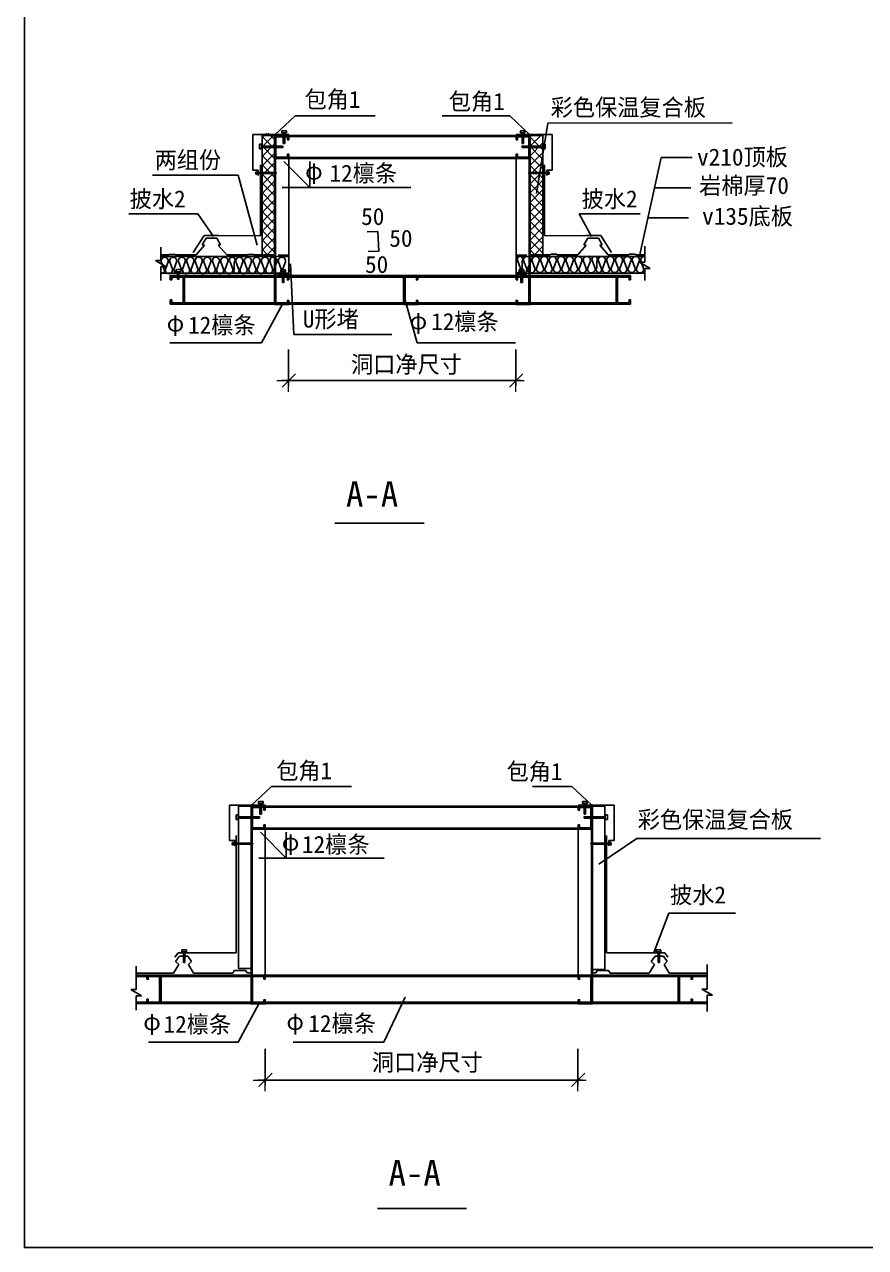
# Model space of a CAD drawing. Header units: metres. Extents: x 675 to 925, y 353 to 656.
# Drawn here: x 675 to 793.2, y 352.8 to 524.7 of the extents above; entities that cross this region are included whole.
import ezdxf

# ---------------------------------------------------------------- set-up
doc = ezdxf.new("R2010")
doc.units = ezdxf.units.M
for name, color, linetype in [('BIAO', 7, 'Continuous'), ('Q', 4, 'Continuous'), ('T330', 210, 'Continuous'), ('TU', 1, 'Continuous')]:
    doc.layers.add(name, color=color, linetype=linetype)

# ---------------------------------------------------------------- blocks, each defined once
blk = doc.blocks.new('DIM')
at = {"lineweight": 15}
for p, q in [((-2.14, 0), (1.52, 0)), ((0, -2.05), (0, 2.09))]:
    blk.add_line(p, q, dxfattribs=at)
blk.add_lwpolyline([(-1.16, -1.2), (1.28, 1.23)])

msp = doc.modelspace()

# ---------------------------------------------------------------- linework, layer by layer
for p, q in [((708.44, 508.85), (709.02, 509.43)), ((708.44, 507.52), (710.19, 509.27)), ((710.19, 508.46), (709.22, 509.43)), ((746.02, 507.52), (747.77, 509.27)), ((710.19, 507.14), (708.44, 508.89)), ((708.44, 506.2), (710.19, 507.95)), ((710.19, 505.81), (708.44, 507.56)), ((747.77, 507.14), (746.02, 508.89)), ((746.02, 506.2), (747.77, 507.95)), ((747.77, 505.81), (746.02, 507.56)), ((708.44, 504.87), (710.19, 506.62)), ((710.19, 504.49), (708.44, 506.24)), ((746.02, 504.87), (747.77, 506.62)), ((747.77, 504.49), (746.02, 506.24)), ((708.44, 503.55), (710.19, 505.3)), ((710.19, 503.16), (708.44, 504.91)), ((708.44, 502.22), (710.19, 503.97)), ((746.02, 503.55), (747.77, 505.3)), ((747.77, 503.16), (746.02, 504.91)), ((746.02, 502.22), (747.77, 503.97)), ((710.19, 501.83), (708.44, 503.58)), ((708.44, 500.96), (710.19, 502.71)), ((710.19, 500.58), (708.44, 502.33)), ((747.77, 501.83), (746.02, 503.58)), ((746.02, 500.96), (747.77, 502.71)), ((747.77, 500.58), (746.02, 502.33)), ((708.44, 499.64), (710.19, 501.39)), ((710.19, 499.25), (708.44, 501)), ((746.02, 499.64), (747.77, 501.39)), ((747.77, 499.25), (746.02, 501)), ((708.44, 498.31), (710.19, 500.06)), ((710.19, 497.92), (708.44, 499.67)), ((708.44, 496.98), (710.19, 498.73)), ((746.02, 498.31), (747.77, 500.06)), ((747.77, 497.92), (746.02, 499.67)), ((746.02, 496.98), (747.77, 498.73)), ((710.19, 496.6), (708.44, 498.35)), ((708.44, 495.66), (710.19, 497.41)), ((710.19, 495.27), (708.44, 497.02)), ((747.77, 496.6), (746.02, 498.35)), ((746.02, 495.66), (747.77, 497.41)), ((747.77, 495.27), (746.02, 497.02)), ((708.44, 494.33), (710.19, 496.08)), ((710.19, 493.95), (708.44, 495.7)), ((746.02, 494.33), (747.77, 496.08)), ((747.77, 493.95), (746.02, 495.7)), ((708.44, 493.01), (710.19, 494.76)), ((710.19, 492.62), (708.44, 494.37)), ((746.02, 493.01), (747.77, 494.76)), ((747.77, 492.62), (746.02, 494.37)), ((709.06, 492.42), (708.44, 493.04)), ((709.18, 492.42), (710.19, 493.43)), ((746.64, 492.42), (746.02, 493.04)), ((746.77, 492.42), (747.77, 493.43)), ((694.2, 491.36), (694.57, 490.33)), ((695.17, 491.32), (694.79, 490.3)), ((695.4, 491.32), (695.77, 490.3)), ((696.37, 491.32), (696.02, 490.35)), ((696.61, 491.36), (696.99, 490.33)), ((697.59, 491.32), (697.21, 490.3)), ((697.81, 491.32), (698.19, 490.3)), ((698.78, 491.32), (698.41, 490.3)), ((698.97, 491.41), (699.36, 490.33)), ((699.96, 491.32), (699.58, 490.3)), ((700.18, 491.32), (700.56, 490.3)), ((701.16, 491.32), (700.8, 490.35)), ((701.39, 491.41), (701.78, 490.33)), ((702.37, 491.32), (702, 490.3)), ((702.6, 491.32), (702.98, 490.3)), ((703.57, 491.32), (703.2, 490.3)), ((703.89, 491.32), (704.27, 490.3)), ((704.48, 491.32), (704.48, 490.3)), ((704.7, 491.36), (705.08, 490.33)), ((705.67, 491.32), (705.29, 490.3)), ((705.9, 491.32), (706.27, 490.3)), ((706.88, 491.32), (706.52, 490.35)), ((707.12, 491.36), (707.49, 490.33)), ((708.09, 491.32), (707.71, 490.3)), ((708.31, 491.32), (708.69, 490.3)), ((709.29, 491.32), (708.91, 490.3)), ((709.47, 491.41), (709.86, 490.33)), ((710.46, 491.32), (710.08, 490.3)), ((710.69, 491.32), (711.06, 490.3)), ((711.66, 491.32), (711.31, 490.35)), ((744.35, 491.43), (744.73, 490.4)), ((744.94, 491.43), (744.95, 490.4)), ((745.16, 491.47), (745.54, 490.44)), ((746.13, 491.43), (745.76, 490.4)), ((746.36, 491.43), (746.74, 490.4)), ((747.34, 491.43), (746.98, 490.45)), ((747.58, 491.47), (747.96, 490.44)), ((748.55, 491.43), (748.17, 490.4)), ((748.78, 491.43), (749.16, 490.4)), ((749.75, 491.43), (749.37, 490.4)), ((749.93, 491.51), (750.33, 490.44)), ((750.92, 491.43), (750.55, 490.4)), ((751.15, 491.43), (751.53, 490.4)), ((752.13, 491.43), (751.77, 490.45)), ((752.35, 491.51), (752.75, 490.44)), ((753.34, 491.43), (752.96, 490.4)), ((753.57, 491.43), (753.94, 490.4)), ((754.54, 491.43), (754.16, 490.4)), ((754.86, 491.43), (755.23, 490.4)), ((755.44, 491.43), (755.45, 490.4)), ((755.67, 491.47), (756.04, 490.44)), ((756.64, 491.43), (756.26, 490.4)), ((756.86, 491.43), (757.24, 490.4)), ((757.84, 491.43), (757.48, 490.45)), ((758.08, 491.47), (758.46, 490.44)), ((759.05, 491.43), (758.68, 490.4)), ((759.28, 491.43), (759.66, 490.4)), ((760.25, 491.43), (759.87, 490.4)), ((760.44, 491.51), (760.83, 490.44)), ((761.42, 491.43), (761.05, 490.4)), ((761.65, 491.43), (762.03, 490.4)), ((712.1, 479.02), (712.1, 473.88)), ((744.06, 479.02), (744.06, 473.88)), ((711.1, 474.62), (744.72, 474.62)), ((708.8, 380.71), (708.8, 375.56)), ((752.78, 380.71), (752.78, 375.56)), ((707.8, 376.31), (753.45, 376.31))]:
    msp.add_line(p, q)
msp.add_lwpolyline([(674.97, 655.95), (925.27, 655.95), (925.27, 352.76), (674.97, 352.76)], close=True)
for centre, radius, start, end in [((694.68, 491.47), 0.51, 341.69, 198.31), ((695.88, 491.47), 0.51, 341.69, 198.31), ((697.1, 491.47), 0.51, 341.69, 198.31), ((698.3, 491.47), 0.51, 336.05, 198.31), ((699.47, 491.47), 0.51, 341.69, 186.66), ((700.67, 491.47), 0.51, 341.69, 198.31), ((701.89, 491.47), 0.51, 341.69, 186.66), ((703.09, 491.47), 0.51, 341.69, 198.31), ((704.18, 491.58), 0.4, 317, 223), ((705.18, 491.47), 0.51, 341.69, 198.31), ((706.38, 491.47), 0.51, 341.69, 198.31), ((707.6, 491.47), 0.51, 341.69, 198.31), ((708.8, 491.47), 0.51, 336.05, 198.31), ((709.97, 491.47), 0.51, 341.69, 186.66), ((711.17, 491.47), 0.51, 341.69, 198.31), ((744.65, 491.68), 0.4, 317, 223), ((745.65, 491.57), 0.51, 341.69, 198.31), ((746.85, 491.57), 0.51, 341.69, 198.31), ((748.07, 491.57), 0.51, 341.69, 198.31), ((749.26, 491.57), 0.51, 336.05, 198.31), ((750.44, 491.57), 0.51, 341.69, 186.66), ((751.64, 491.57), 0.51, 341.69, 198.31), ((752.85, 491.57), 0.51, 341.69, 186.66), ((754.05, 491.57), 0.51, 341.69, 198.31), ((755.15, 491.68), 0.4, 317, 223), ((756.15, 491.57), 0.51, 341.69, 198.31), ((757.35, 491.57), 0.51, 341.69, 198.31), ((758.57, 491.57), 0.51, 341.69, 198.31), ((759.77, 491.57), 0.51, 336.05, 198.31), ((760.94, 491.57), 0.51, 341.69, 186.66), ((762.14, 491.57), 0.51, 85.05, 198.31), ((694.27, 490.09), 0.39, 245.38, 40.82), ((695.28, 490.17), 0.51, 164.04, 15.96), ((696.5, 490.21), 0.51, 164.04, 15.96), ((697.7, 490.17), 0.51, 164.04, 15.96), ((698.87, 490.21), 0.51, 164.04, 15.96), ((700.07, 490.17), 0.51, 164.04, 15.96), ((701.29, 490.21), 0.51, 164.04, 15.96), ((702.49, 490.17), 0.51, 164.04, 15.96), ((703.69, 490.17), 0.51, 164.04, 292.19), ((703.76, 490.17), 0.51, 278.21, 15.96), ((704.78, 490.09), 0.39, 139.18, 40.82), ((705.78, 490.17), 0.51, 164.04, 15.96), ((707, 490.21), 0.51, 164.04, 15.96), ((708.2, 490.17), 0.51, 164.04, 15.96), ((709.37, 490.21), 0.51, 164.04, 15.96), ((710.57, 490.17), 0.51, 164.04, 15.96), ((711.79, 490.21), 0.51, 164.04, 15.96), ((744.22, 490.28), 0.51, 278.21, 15.96), ((745.24, 490.2), 0.39, 139.18, 40.82), ((746.25, 490.28), 0.51, 164.04, 15.96), ((747.47, 490.32), 0.51, 164.04, 15.96), ((748.66, 490.28), 0.51, 164.04, 15.96), ((749.84, 490.32), 0.51, 164.04, 15.96), ((751.04, 490.28), 0.51, 164.04, 15.96), ((752.25, 490.32), 0.51, 164.04, 15.96), ((753.45, 490.28), 0.51, 164.04, 15.96), ((754.65, 490.28), 0.51, 164.04, 292.19), ((754.72, 490.28), 0.51, 278.21, 15.96), ((755.74, 490.2), 0.39, 139.18, 40.82), ((756.75, 490.28), 0.51, 164.04, 15.96), ((757.97, 490.32), 0.51, 164.04, 15.96), ((759.17, 490.28), 0.51, 164.04, 15.96), ((760.34, 490.32), 0.51, 164.04, 15.96), ((761.54, 490.28), 0.51, 164.04, 15.96)]:
    msp.add_arc(centre, radius, start, end)
at = {"layer": 'BIAO'}
for p, q in [((710.15, 509.15), (713.02, 511.84)), ((713.02, 511.84), (724.28, 511.84)), ((743.22, 511.84), (733.7, 511.84)), ((746.09, 509.15), (743.22, 511.84)), ((746.99, 500.91), (748.56, 510.83)), ((748.56, 510.83), (774.49, 510.84)), ((707.09, 504.23), (707.09, 509.23)), ((707.09, 509.23), (712.16, 509.23)), ((710.14, 509.09), (708.39, 509.09)), ((708.39, 509.09), (708.39, 492.08)), ((710.14, 492.08), (710.14, 509.09)), ((712.14, 509.09), (744.1, 509.09)), ((712.14, 508.94), (744.1, 508.94)), ((749.15, 509.23), (744.1, 509.23)), ((746.1, 492.08), (746.1, 509.09)), ((746.1, 509.09), (747.85, 509.09)), ((747.85, 509.09), (747.85, 492.08)), ((749.15, 504.23), (749.15, 509.23)), ((710.29, 489.38), (710.29, 505.84)), ((712.14, 505.99), (744.1, 505.99)), ((712.14, 489.38), (712.14, 505.84)), ((712.14, 505.84), (744.1, 505.84)), ((744.1, 489.38), (744.1, 505.84)), ((745.95, 489.38), (745.95, 505.84)), ((761.46, 492.12), (764.5, 505.98)), ((764.51, 505.98), (768.87, 505.98)), ((707.84, 504.23), (707.09, 504.23)), ((707.84, 503.48), (707.84, 504.23)), ((708.14, 504.94), (708.14, 494.99)), ((710.14, 492.08), (710.14, 505.34)), ((711.44, 505.41), (715.08, 501.77)), ((715.08, 501.77), (715.08, 505.41)), ((746.1, 492.08), (746.1, 505.34)), ((748.1, 504.94), (748.1, 494.99)), ((748.4, 503.48), (748.4, 504.23)), ((748.4, 504.23), (749.15, 504.23)), ((705.03, 503.52), (692.96, 503.52)), ((707.68, 493.66), (705.03, 503.52)), ((711.23, 501.77), (715.08, 501.77)), ((715.08, 501.77), (729.3, 501.77)), ((763.56, 501.74), (768.67, 501.74)), ((699.36, 498.08), (689.63, 498.08)), ((701.55, 494.88), (699.36, 498.08)), ((752.98, 498.08), (761.56, 498.08)), ((754.69, 494.88), (752.98, 498.08)), ((762.69, 497.49), (768.35, 497.49)), ((724.67, 495.61), (723.17, 495.53)), ((724.81, 492.84), (724.67, 495.61)), ((700.24, 495.01), (698.71, 492.64)), ((702.31, 495.01), (700.24, 495.01)), ((708.14, 494.99), (702.31, 495.01)), ((748.1, 494.99), (753.93, 495.01)), ((753.93, 495.01), (756, 495.01)), ((756, 495.01), (757.53, 492.64)), ((762.2, 493.51), (762.2, 491.26)), ((712.16, 492.08), (694.12, 492.08)), ((694.15, 493.37), (694.15, 491.51)), ((708.39, 492.08), (710.14, 492.08)), ((710.14, 489.38), (710.14, 492.08)), ((712.14, 492.25), (710.64, 492.25)), ((712.14, 489.48), (712.14, 492.25)), ((712.16, 492.08), (712.16, 489.75)), ((723.32, 492.76), (724.81, 492.84)), ((744.1, 489.48), (744.1, 492.25)), ((744.1, 492.25), (745.6, 492.25)), ((744.13, 489.75), (744.13, 492.08)), ((746.1, 489.38), (746.1, 492.08)), ((747.85, 492.08), (746.1, 492.08)), ((693.4, 491.51), (694.89, 490.64)), ((694.15, 491.51), (693.4, 491.51)), ((694.89, 490.64), (694.15, 490.64)), ((694.15, 490.64), (694.15, 488.69)), ((712.36, 491.06), (712.86, 481.13)), ((761.44, 491.26), (762.94, 490.39)), ((762.2, 491.26), (761.44, 491.26)), ((762.94, 490.39), (762.2, 490.39)), ((762.2, 490.39), (762.2, 488.71)), ((712.16, 489.75), (694.12, 489.75)), ((697.47, 489.38), (758.18, 489.38)), ((697.47, 489.18), (758.18, 489.18)), ((710.64, 489.48), (712.14, 489.48)), ((745.6, 489.48), (744.1, 489.48)), ((744.13, 489.75), (762.17, 489.75)), ((697.47, 485.58), (758.18, 485.58)), ((697.47, 485.38), (758.18, 485.38)), ((711.29, 485.45), (708.3, 479.96)), ((728.43, 486.27), (730.2, 479.96)), ((708.3, 479.96), (695.43, 479.96)), ((712.86, 481.13), (726.63, 481.13)), ((730.2, 479.96), (744.03, 479.96)), ((718.62, 454.61), (731.17, 454.61)), ((706.85, 414.88), (709.72, 417.57)), ((709.72, 417.57), (720.95, 417.57)), ((751.95, 417.57), (746.39, 417.57)), ((754.82, 414.88), (751.95, 417.57)), ((703.79, 409.96), (703.79, 414.96)), ((703.79, 414.96), (708.86, 414.96)), ((706.84, 414.82), (705.09, 414.82)), ((705.09, 414.82), (705.09, 391.98)), ((706.84, 391.98), (706.84, 414.82)), ((708.84, 414.82), (752.83, 414.82)), ((708.84, 414.67), (752.83, 414.67)), ((757.87, 414.96), (752.83, 414.96)), ((754.83, 391.84), (754.83, 414.82)), ((754.83, 414.82), (756.58, 414.82)), ((756.58, 414.82), (756.58, 391.84)), ((757.87, 409.96), (757.87, 414.96)), ((706.84, 391.98), (706.84, 411.07)), ((706.99, 391.07), (706.99, 411.57)), ((708.14, 411.14), (711.78, 407.5)), ((708.84, 411.72), (752.83, 411.72)), ((708.84, 391.07), (708.84, 411.57)), ((708.84, 411.57), (752.83, 411.57)), ((711.78, 407.5), (711.78, 411.14)), ((752.83, 391.07), (752.83, 411.57)), ((754.68, 391.07), (754.68, 411.57)), ((754.83, 391.84), (754.83, 411.07)), ((704.54, 409.96), (703.79, 409.96)), ((704.54, 409.21), (704.54, 409.96)), ((704.76, 410.67), (704.76, 394.18)), ((755.72, 406.64), (761.08, 410.28)), ((756.82, 410.67), (756.82, 394.18)), ((757.12, 409.21), (757.12, 409.96)), ((757.12, 409.96), (757.87, 409.96)), ((761.08, 410.28), (786.88, 410.28)), ((707.93, 407.5), (711.78, 407.5)), ((711.78, 407.5), (725.53, 407.5)), ((763.41, 394.08), (765.6, 399.77)), ((765.6, 399.77), (774.93, 399.77)), ((696.58, 394.2), (696.13, 393.58)), ((698.92, 394.2), (696.58, 394.2)), ((704.76, 394.18), (698.92, 394.2)), ((756.82, 394.18), (762.66, 394.2)), ((762.66, 394.2), (765, 394.2)), ((765, 394.2), (765.45, 393.58)), ((690.67, 392.32), (690.67, 389.03)), ((770.97, 392.57), (770.97, 389.1)), ((690.72, 391.07), (770.85, 391.07)), ((690.72, 390.87), (770.85, 390.87)), ((705.09, 391.98), (706.84, 391.98)), ((706.84, 391.07), (706.84, 391.98)), ((754.83, 391.07), (754.83, 391.84)), ((756.58, 391.84), (754.83, 391.84)), ((689.91, 389.03), (691.41, 388.16)), ((690.67, 389.03), (689.91, 389.03)), ((770.22, 389.1), (771.71, 388.23)), ((770.97, 389.1), (770.22, 389.1)), ((691.41, 388.16), (690.67, 388.16)), ((690.67, 388.16), (690.67, 386.12)), ((690.72, 387.27), (770.85, 387.27)), ((690.72, 387.07), (770.85, 387.07)), ((707.99, 387.13), (705, 381.65)), ((728.5, 387.95), (725.51, 381.65)), ((771.71, 388.23), (770.97, 388.23)), ((770.97, 388.23), (770.97, 385.96)), ((705, 381.65), (692.39, 381.65)), ((725.51, 381.65), (712.77, 381.65)), ((724.6, 358.26), (737.15, 358.26))]:
    msp.add_line(p, q, dxfattribs=at)
for points in [[(712.14, 508.49), (711.94, 508.49), (711.94, 508.89), (710.34, 508.89), (710.34, 506.04), (711.94, 506.04), (711.94, 506.44), (712.14, 506.44), (712.14, 505.84), (710.14, 505.84), (710.14, 509.09), (712.14, 509.09)], [(744.1, 508.49), (744.3, 508.49), (744.3, 508.89), (745.9, 508.89), (745.9, 506.04), (744.3, 506.04), (744.3, 506.44), (744.1, 506.44), (744.1, 505.84), (746.1, 505.84), (746.1, 509.09), (744.1, 509.09)], [(695.47, 488.78), (695.67, 488.78), (695.67, 489.18), (697.27, 489.18), (697.27, 485.58), (695.67, 485.58), (695.67, 485.98), (695.47, 485.98), (695.47, 485.38), (697.47, 485.38), (697.47, 489.38), (695.47, 489.38)], [(712.14, 488.78), (711.94, 488.78), (711.94, 489.18), (710.34, 489.18), (710.34, 485.51), (711.94, 485.51), (711.94, 485.91), (712.14, 485.91), (712.14, 485.31), (710.14, 485.31), (710.14, 489.38), (712.14, 489.38)], [(730.28, 488.78), (730.08, 488.78), (730.08, 489.18), (728.48, 489.18), (728.48, 485.51), (730.08, 485.51), (730.08, 485.91), (730.28, 485.91), (730.28, 485.31), (728.28, 485.31), (728.28, 489.38), (730.28, 489.38)], [(744.1, 488.78), (744.3, 488.78), (744.3, 489.18), (745.9, 489.18), (745.9, 485.51), (744.3, 485.51), (744.3, 485.91), (744.1, 485.91), (744.1, 485.31), (746.1, 485.31), (746.1, 489.38), (744.1, 489.38)], [(760.18, 488.78), (759.98, 488.78), (759.98, 489.18), (758.38, 489.18), (758.38, 485.58), (759.98, 485.58), (759.98, 485.98), (760.18, 485.98), (760.18, 485.38), (758.18, 485.38), (758.18, 489.38), (760.18, 489.38)], [(708.84, 414.22), (708.64, 414.22), (708.64, 414.62), (707.04, 414.62), (707.04, 411.77), (708.64, 411.77), (708.64, 412.17), (708.84, 412.17), (708.84, 411.57), (706.84, 411.57), (706.84, 414.82), (708.84, 414.82)], [(752.83, 414.22), (753.03, 414.22), (753.03, 414.62), (754.63, 414.62), (754.63, 411.77), (753.03, 411.77), (753.03, 412.17), (752.83, 412.17), (752.83, 411.57), (754.83, 411.57), (754.83, 414.82), (752.83, 414.82)], [(692.18, 390.47), (692.38, 390.47), (692.38, 390.87), (693.98, 390.87), (693.98, 387.27), (692.38, 387.27), (692.38, 387.67), (692.18, 387.67), (692.18, 387.07), (694.18, 387.07), (694.18, 391.07), (692.18, 391.07)], [(708.84, 390.47), (708.64, 390.47), (708.64, 390.87), (707.04, 390.87), (707.04, 387.2), (708.64, 387.2), (708.64, 387.6), (708.84, 387.6), (708.84, 387), (706.84, 387), (706.84, 391.07), (708.84, 391.07)], [(752.83, 390.47), (753.03, 390.47), (753.03, 390.87), (754.63, 390.87), (754.63, 387.2), (753.03, 387.2), (753.03, 387.6), (752.83, 387.6), (752.83, 387), (754.83, 387), (754.83, 391.07), (752.83, 391.07)], [(768.9, 390.47), (768.7, 390.47), (768.7, 390.87), (767.1, 390.87), (767.1, 387.27), (768.7, 387.27), (768.7, 387.67), (768.9, 387.67), (768.9, 387.07), (766.9, 387.07), (766.9, 391.07), (768.9, 391.07)]]:
    msp.add_lwpolyline(points, close=True, dxfattribs=at)
msp.add_lwpolyline([(744.13, 492.08), (762.17, 492.08)], dxfattribs=at)
at = {"layer": 'T330'}
for p, q in [((711.17, 509.75), (711.17, 509.46)), ((711.82, 509.75), (711.17, 509.75)), ((711.17, 509.46), (711.82, 509.46)), ((711.37, 509.46), (711.37, 507.96)), ((711.57, 509.46), (711.57, 507.96)), ((711.82, 509.46), (711.82, 509.75)), ((744.7, 509.46), (744.7, 509.75)), ((744.7, 509.75), (745.35, 509.75)), ((745.35, 509.46), (744.7, 509.46)), ((744.96, 509.46), (744.95, 507.96)), ((745.16, 509.46), (745.15, 507.96)), ((745.35, 509.75), (745.35, 509.46)), ((708.32, 507.85), (708.03, 507.85)), ((708.03, 507.85), (708.03, 507.2)), ((708.03, 507.2), (708.32, 507.2)), ((708.32, 507.2), (708.32, 507.85)), ((708.32, 507.59), (711.3, 507.6)), ((708.32, 507.39), (711.3, 507.4)), ((711.3, 507.6), (711.3, 507.4)), ((711.57, 507.96), (711.37, 507.96)), ((747.92, 507.59), (744.93, 507.6)), ((744.93, 507.6), (744.94, 507.4)), ((747.92, 507.39), (744.94, 507.4)), ((744.95, 507.96), (745.15, 507.96)), ((747.92, 507.2), (747.92, 507.85)), ((747.92, 507.85), (748.21, 507.85)), ((748.21, 507.2), (747.92, 507.2)), ((748.21, 507.85), (748.21, 507.2)), ((707.68, 504.02), (707.69, 503.58)), ((707.68, 503.88), (710.37, 503.88)), ((710.37, 503.73), (710.37, 503.88)), ((745.87, 503.73), (745.87, 503.88)), ((748.55, 503.88), (745.87, 503.88)), ((748.56, 504.02), (748.55, 503.58)), ((707.68, 503.73), (710.37, 503.73)), ((748.55, 503.73), (745.87, 503.73)), ((696.3, 490.23), (696.3, 489.94)), ((696.95, 490.23), (696.3, 490.23)), ((696.95, 489.94), (696.95, 490.23)), ((711.69, 490.2), (711.04, 490.2)), ((711.04, 490.2), (711.04, 489.91)), ((711.69, 489.91), (711.69, 490.2)), ((744.53, 489.94), (744.53, 490.23)), ((744.53, 490.23), (745.18, 490.23)), ((745.18, 490.23), (745.18, 489.94)), ((696.3, 489.94), (696.95, 489.94)), ((696.49, 489.94), (696.5, 488.87)), ((696.7, 488.86), (696.5, 488.87)), ((696.69, 489.94), (696.7, 488.86)), ((711.04, 489.91), (711.69, 489.91)), ((711.24, 489.91), (711.24, 488.42)), ((711.44, 488.42), (711.24, 488.42)), ((711.44, 489.91), (711.44, 488.42)), ((745.18, 489.94), (744.53, 489.94)), ((744.79, 489.94), (744.78, 488.41)), ((744.78, 488.41), (744.98, 488.41)), ((744.99, 489.94), (744.98, 488.41)), ((707.87, 415.48), (707.87, 415.19)), ((708.52, 415.48), (707.87, 415.48)), ((707.87, 415.19), (708.52, 415.19)), ((708.07, 415.19), (708.08, 413.69)), ((708.27, 415.19), (708.28, 413.69)), ((708.52, 415.19), (708.52, 415.48)), ((753.43, 415.19), (753.43, 415.48)), ((753.43, 415.48), (754.08, 415.48)), ((754.08, 415.19), (753.43, 415.19)), ((753.68, 415.19), (753.68, 413.69)), ((753.88, 415.19), (753.88, 413.69)), ((754.08, 415.48), (754.08, 415.19)), ((705.02, 413.58), (704.73, 413.58)), ((704.73, 413.58), (704.73, 412.93)), ((704.73, 412.93), (705.02, 412.93)), ((705.02, 412.93), (705.02, 413.58)), ((705.02, 413.32), (708.01, 413.33)), ((705.02, 413.12), (708.01, 413.13)), ((708.01, 413.33), (708.01, 413.13)), ((708.28, 413.69), (708.08, 413.69)), ((756.64, 413.32), (753.66, 413.33)), ((753.66, 413.33), (753.66, 413.13)), ((756.64, 413.12), (753.66, 413.13)), ((753.68, 413.69), (753.88, 413.69)), ((756.64, 412.93), (756.64, 413.58)), ((756.64, 413.58), (756.94, 413.58)), ((756.94, 412.93), (756.64, 412.93)), ((756.94, 413.58), (756.94, 412.93)), ((704.38, 409.75), (704.39, 409.31)), ((704.39, 409.61), (707.07, 409.61)), ((704.39, 409.46), (707.07, 409.46)), ((707.07, 409.46), (707.07, 409.61)), ((754.6, 409.46), (754.6, 409.61)), ((757.28, 409.61), (754.6, 409.61)), ((757.28, 409.46), (754.6, 409.46)), ((757.29, 409.75), (757.28, 409.31)), ((697.77, 394.62), (697.12, 394.62)), ((697.12, 394.62), (697.12, 394.33)), ((697.12, 394.33), (697.77, 394.33)), ((697.32, 394.33), (697.32, 392.81)), ((697.52, 394.33), (697.52, 392.81)), ((697.77, 394.33), (697.77, 394.62)), ((763.81, 394.62), (764.46, 394.62)), ((763.81, 394.33), (763.81, 394.62)), ((764.46, 394.33), (763.81, 394.33)), ((764.06, 394.33), (764.06, 392.81)), ((764.26, 394.33), (764.26, 392.81)), ((764.46, 394.62), (764.46, 394.33)), ((697.52, 392.81), (697.32, 392.81)), ((764.06, 392.81), (764.26, 392.81))]:
    msp.add_line(p, q, dxfattribs=at)
for centre, start, end in [((707.69, 503.8), 93.4, 269), ((748.55, 503.8), 271, 86.6), ((704.39, 409.53), 93.4, 269), ((757.27, 409.53), 271, 86.6)]:
    msp.add_arc(centre, 0.22, start, end, dxfattribs=at)
at = {"layer": 'TU'}
for p, q in [((699.1, 492.31), (700.28, 493.65)), ((699.97, 493.7), (700.51, 494.64)), ((700.28, 493.65), (699.97, 493.7)), ((700.51, 494.64), (701.26, 494.64)), ((701.26, 494.64), (702.01, 494.64)), ((702.01, 494.64), (702.55, 493.7)), ((702.55, 493.7), (702.23, 493.65)), ((702.23, 493.65), (703.41, 492.31)), ((752.76, 492.32), (753.94, 493.66)), ((753.63, 493.71), (754.17, 494.65)), ((753.94, 493.66), (753.63, 493.71)), ((754.17, 494.65), (754.92, 494.65)), ((754.92, 494.65), (755.67, 494.65)), ((755.67, 494.65), (756.21, 493.71)), ((756.21, 493.71), (755.89, 493.66)), ((755.89, 493.66), (757.07, 492.32)), ((694.27, 492.31), (695.25, 492.31)), ((695.25, 492.31), (695.32, 492.37)), ((695.32, 492.37), (696.15, 492.37)), ((696.15, 492.37), (696.22, 492.31)), ((696.22, 492.31), (699.1, 492.31)), ((703.41, 492.31), (706.29, 492.31)), ((706.29, 492.31), (706.36, 492.37)), ((706.36, 492.37), (707.19, 492.37)), ((707.19, 492.37), (707.26, 492.31)), ((707.26, 492.31), (710.14, 492.31)), ((746.1, 492.32), (748.91, 492.32)), ((748.91, 492.32), (748.98, 492.38)), ((748.98, 492.38), (749.81, 492.38)), ((749.81, 492.38), (749.88, 492.32)), ((749.88, 492.32), (752.76, 492.32)), ((757.07, 492.32), (759.95, 492.32)), ((759.95, 492.32), (760.02, 492.38)), ((760.02, 492.38), (760.85, 492.38)), ((760.85, 492.38), (760.92, 492.32)), ((760.92, 492.32), (762.18, 492.32)), ((696.22, 392.99), (696.77, 393.73)), ((696.77, 393.73), (697.49, 393.73)), ((697.93, 393.73), (697.2, 393.73)), ((698.48, 392.99), (697.93, 393.73)), ((763.11, 392.99), (763.65, 393.73)), ((763.65, 393.73), (764.38, 393.73)), ((764.81, 393.73), (764.09, 393.73)), ((765.36, 392.99), (764.81, 393.73)), ((695.95, 391.34), (696.66, 392.55)), ((696.66, 392.55), (696.22, 392.99)), ((698.04, 392.55), (698.48, 392.99)), ((698.75, 391.34), (698.04, 392.55)), ((762.83, 391.34), (763.54, 392.55)), ((763.54, 392.55), (763.11, 392.99)), ((764.92, 392.55), (765.36, 392.99)), ((765.63, 391.34), (764.92, 392.55)), ((690.68, 391.34), (695.95, 391.34)), ((704.26, 391.34), (698.75, 391.34)), ((704.48, 391.72), (704.26, 391.34)), ((706.06, 391.72), (704.48, 391.72)), ((706.28, 391.39), (706.06, 391.72)), ((706.75, 391.39), (706.28, 391.39)), ((754.83, 391.39), (755.3, 391.39)), ((755.3, 391.39), (755.52, 391.72)), ((755.52, 391.72), (757.1, 391.72)), ((757.1, 391.72), (757.32, 391.34)), ((757.32, 391.34), (762.83, 391.34)), ((770.91, 391.34), (765.63, 391.34))]:
    msp.add_line(p, q, dxfattribs=at)

# ---------------------------------------------------------------- block references
at = {"xscale": 0.77, "yscale": 0.77, "zscale": 0.77}
for p in [(712.1, 474.62), (744.06, 474.62), (708.8, 376.31), (752.78, 376.31)]:
    msp.add_blockref('DIM', p, dxfattribs=at)

# ---------------------------------------------------------------- texts
for s, p in [('v210顶板', (769.55, 504.85)), ('50', (722.31, 496.5)), ('v135底板', (770.26, 496.54)), ('50', (726.27, 493.44)), ('50', (722.86, 489.76)), ('U形堵', (714.11, 482.09)), ('洞口净尺寸', (720.88, 475.71)), ('洞口净尺寸', (723.82, 377.59))]:
    msp.add_text(s, height=2.4).set_placement(p)
at = {"layer": 'BIAO'}
for s, height, p in [('包角1', 2.4, (714.35, 512.96)), ('包角1', 2.4, (734.64, 512.67)), ('彩色保温复合板', 2.4, (748.96, 511.84)), ('两组份', 2.4, (693.27, 504.45)), ('12檩条', 2.4, (717.86, 502.58)), ('岩棉厚70', 2.4, (769.84, 500.85)), ('披水2', 2.4, (689.76, 498.97)), ('披水2', 2.4, (753.31, 498.97)), ('12檩条', 2.4, (697.97, 481.23)), ('12檩条', 2.4, (732.15, 481.72)), ('A-A', 3.6, (720.18, 456.89)), ('包角1', 2.4, (710.37, 418.59)), ('包角1', 2.4, (742.76, 418.48)), ('彩色保温复合板', 2.4, (761.2, 411.73)), ('12檩条', 2.4, (713.99, 408.23)), ('披水2', 2.4, (765.74, 401.13)), ('12檩条', 2.4, (694.53, 382.95)), ('12檩条', 2.4, (714.88, 383.06)), ('A-A', 3.6, (726.17, 361.45))]:
    msp.add_text(s, height=height, dxfattribs=at).set_placement(p)
at = {"layer": 'Q'}
for p in [(714.43, 502.9), (694.96, 481.54), (729.12, 481.84), (711.15, 408.57), (691.67, 383.31), (711.8, 383.36)]:
    msp.add_text('φ', height=2.4, dxfattribs=at).set_placement(p)

doc.saveas('drawing.dxf')
